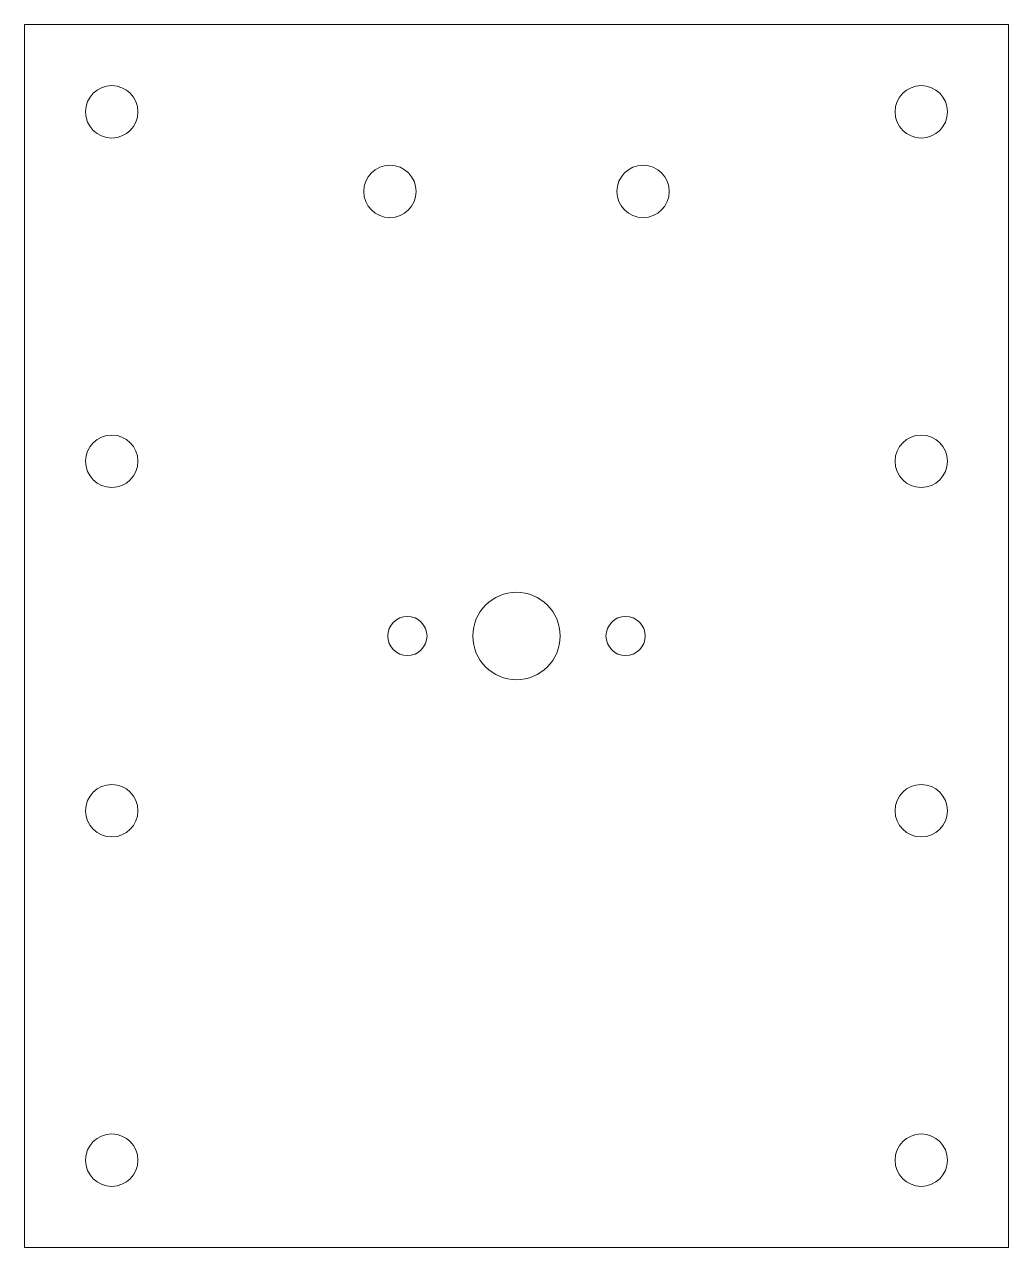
# Model space of a CAD drawing. Header units: millimetres. Extents: x -33 to 23.4, y 0 to 70.
import ezdxf

# ---------------------------------------------------------------- set-up
doc = ezdxf.new("R2010")
doc.units = ezdxf.units.MM

msp = doc.modelspace()

# ---------------------------------------------------------------- linework, layer by layer
at = {"color": 7, "linetype": 'Continuous', "lineweight": 15}
for p, q in [((-32.997, 70), (-32.997, 0)), ((23.359, 70), (-32.997, 70)), ((23.359, 70), (23.359, 0)), ((23.359, 0), (-32.997, 0))]:
    msp.add_line(p, q, dxfattribs=at)
for centre, radius in [((-27.997, 65), 1.5), ((18.359, 65), 1.5), ((-12.069, 60.443), 1.5), ((2.431, 60.443), 1.5), ((-27.997, 45), 1.5), ((18.359, 45), 1.5), ((-4.819, 35), 2.5), ((-11.069, 35), 1.125), ((1.431, 35), 1.125), ((-27.997, 25), 1.5), ((18.359, 25), 1.5), ((-27.997, 5), 1.5), ((18.359, 5), 1.5)]:
    msp.add_circle(centre, radius, dxfattribs=at)

doc.saveas('drawing.dxf')
